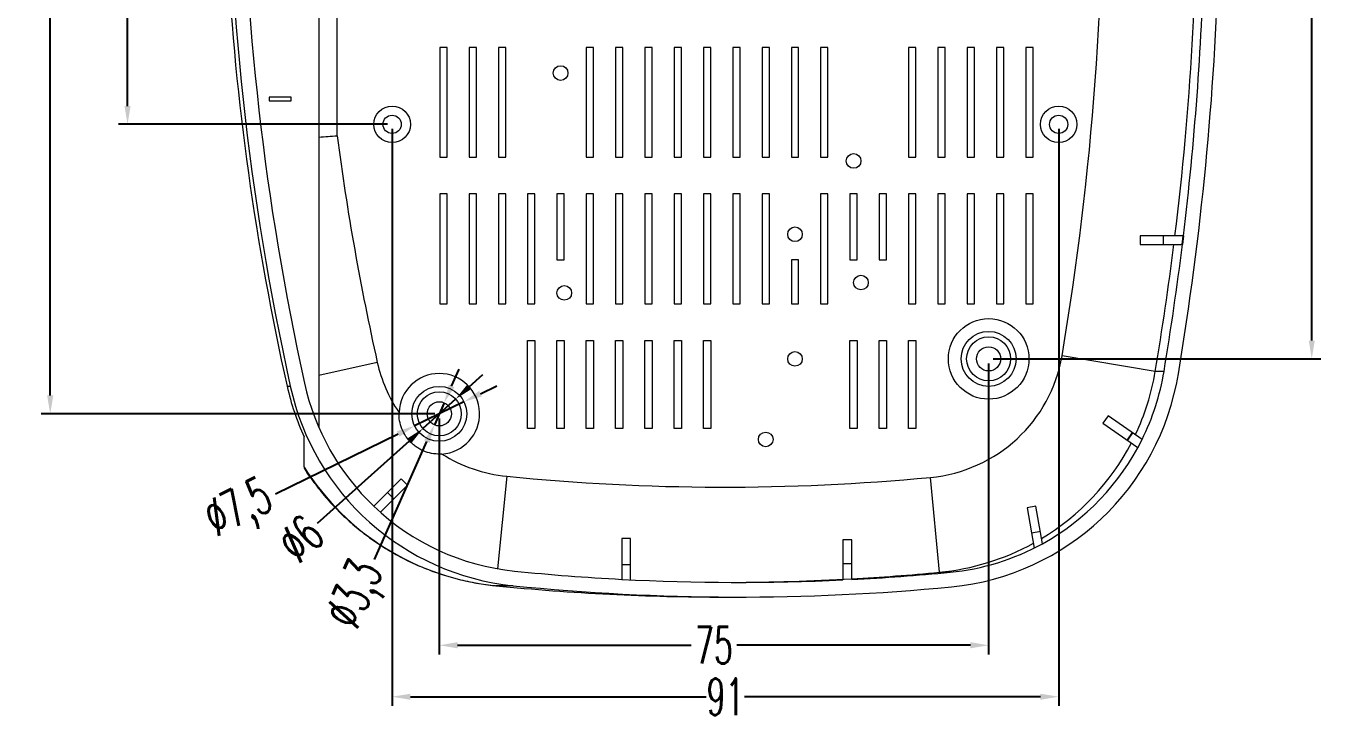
# Model space of a CAD drawing. Header units: inches. Extents: x 2104 to 4248, y 410 to 955.
# Drawn here: x 3646 to 3824.8, y 634.7 to 729.5 of the extents above; entities that cross this region are included whole.
import ezdxf

# ---------------------------------------------------------------- set-up
doc = ezdxf.new("R2010")
doc.units = ezdxf.units.IN
doc.styles.add('SLDTEXTSTYLE2', font='TXT', dxfattribs={"width": 0.6, "bigfont": 'bigfont'})
doc.dimstyles.new('5', dxfattribs={"dimtxt": 5, "dimasz": 2.5, "dimexe": 1.25, "dimexo": 0.625, "dimtad": 0, "dimzin": 12, "dimtxsty": 'SLDTEXTSTYLE2', "dimcen": 2.5, "dimclrd": 3, "dimclre": 3, "dimclrt": 256, "dimadec": 0, "dimazin": 0, "dimtfac": 1, "dimtmove": 0, "dimatfit": 3, "dimfxl": 1, "dimarcsym": 0})

# ---------------------------------------------------------------- blocks, each defined once
blk = doc.blocks.new('*D62')
at = {"color": 3, "lineweight": -2}
for p, q in [((3695.38, 802.13), (3658.64, 802.13)), ((3659.89, 799.63), (3659.89, 762.25)), ((3659.89, 718.63), (3659.89, 756)), ((3695.38, 716.13), (3658.64, 716.13))]:
    blk.add_line(p, q, dxfattribs=at)
at = {"color": 3}
for points in [[(3659.47, 799.63), (3660.3, 799.63), (3659.89, 802.13)], [(3659.47, 718.63), (3660.3, 718.63), (3659.89, 716.13)]]:
    blk.add_solid(points, dxfattribs=at)
at = {"layer": 'Defpoints', "color": 0}
for p in [(3696.01, 802.13), (3659.89, 716.13), (3696.01, 716.13)]:
    blk.add_point(p, dxfattribs=at)
at = {"insert": (3659.89, 759.13), "char_height": 5, "attachment_point": 5, "rotation": 90, "style": 'SLDTEXTSTYLE2'}
blk.add_mtext('86', dxfattribs=at)
blk = doc.blocks.new('*D63')
at = {"color": 3, "lineweight": -2}
for p, q in [((3701.82, 841.63), (3648.08, 841.63)), ((3649.33, 839.13), (3649.33, 763.25)), ((3649.33, 679.13), (3649.33, 755)), ((3701.82, 676.63), (3648.08, 676.63))]:
    blk.add_line(p, q, dxfattribs=at)
at = {"color": 3}
for points in [[(3648.91, 839.13), (3649.75, 839.13), (3649.33, 841.63)], [(3648.91, 679.13), (3649.75, 679.13), (3649.33, 676.63)]]:
    blk.add_solid(points, dxfattribs=at)
at = {"layer": 'Defpoints', "color": 0}
for p in [(3649.33, 841.63), (3702.45, 841.63), (3702.45, 676.63)]:
    blk.add_point(p, dxfattribs=at)
at = {"insert": (3649.33, 759.13), "char_height": 5, "attachment_point": 5, "rotation": 90, "style": 'SLDTEXTSTYLE2'}
blk.add_mtext('165', dxfattribs=at)
blk = doc.blocks.new('*D64')
at = {"color": 3, "lineweight": -2}
for p, q in [((3777.45, 683.5), (3777.45, 643.8)), ((3702.45, 676), (3702.45, 643.8)), ((3704.95, 645.05), (3736.82, 645.05)), ((3774.95, 645.05), (3743.07, 645.05))]:
    blk.add_line(p, q, dxfattribs=at)
at = {"color": 3}
for points in [[(3704.95, 645.47), (3704.95, 644.63), (3702.45, 645.05)], [(3774.95, 645.47), (3774.95, 644.63), (3777.45, 645.05)]]:
    blk.add_solid(points, dxfattribs=at)
at = {"layer": 'Defpoints', "color": 0}
for p in [(3777.45, 684.13), (3702.45, 676.63), (3777.45, 645.05)]:
    blk.add_point(p, dxfattribs=at)
at = {"insert": (3739.95, 645.05), "char_height": 5, "attachment_point": 5, "style": 'SLDTEXTSTYLE2'}
blk.add_mtext('75', dxfattribs=at)
blk = doc.blocks.new('*D65')
at = {"color": 3, "lineweight": -2}
for p, q in [((3778.07, 834.13), (3822.81, 834.13)), ((3821.56, 831.63), (3821.56, 763)), ((3821.56, 686.63), (3821.56, 755.25)), ((3778.07, 684.13), (3822.81, 684.13))]:
    blk.add_line(p, q, dxfattribs=at)
at = {"color": 3}
for points in [[(3821.15, 831.63), (3821.98, 831.63), (3821.56, 834.13)], [(3821.15, 686.63), (3821.98, 686.63), (3821.56, 684.13)]]:
    blk.add_solid(points, dxfattribs=at)
at = {"layer": 'Defpoints', "color": 0}
for p in [(3777.45, 834.13), (3821.56, 834.13), (3777.45, 684.13)]:
    blk.add_point(p, dxfattribs=at)
at = {"insert": (3821.56, 759.13), "char_height": 5, "attachment_point": 5, "rotation": 90, "style": 'SLDTEXTSTYLE2'}
blk.add_mtext('150', dxfattribs=at)
blk = doc.blocks.new('*D66')
at = {"color": 3, "lineweight": -2}
for p, q in [((3708.06, 679.37), (3710.31, 680.47)), ((3705.82, 678.28), (3699.08, 674.98)), ((3680.09, 665.7), (3696.83, 673.88))]:
    blk.add_line(p, q, dxfattribs=at)
at = {"color": 3}
for points in [[(3707.88, 679.75), (3708.25, 679), (3705.82, 678.28)], [(3696.65, 674.26), (3697.01, 673.51), (3699.08, 674.98)]]:
    blk.add_solid(points, dxfattribs=at)
at = {"layer": 'Defpoints', "color": 0}
for p in [(3705.82, 678.28), (3699.08, 674.98)]:
    blk.add_point(p, dxfattribs=at)
at = {"insert": (3675.26, 663.34), "char_height": 5, "attachment_point": 5, "rotation": 26.0434, "style": 'SLDTEXTSTYLE2'}
blk.add_mtext('∅7,5', dxfattribs=at)
blk = doc.blocks.new('*D67')
at = {"color": 3, "lineweight": -2}
for p, q in [((3706.54, 680.31), (3708.39, 681.98)), ((3704.68, 678.64), (3700.22, 674.62)), ((3685.84, 661.69), (3698.36, 672.95))]:
    blk.add_line(p, q, dxfattribs=at)
at = {"color": 3}
for points in [[(3706.26, 680.62), (3706.81, 680), (3704.68, 678.64)], [(3698.08, 673.26), (3698.64, 672.64), (3700.22, 674.62)]]:
    blk.add_solid(points, dxfattribs=at)
at = {"layer": 'Defpoints', "color": 0}
for p in [(3704.68, 678.64), (3700.22, 674.62)]:
    blk.add_point(p, dxfattribs=at)
at = {"insert": (3683.51, 659.6), "char_height": 5, "attachment_point": 5, "rotation": 41.9731, "style": 'SLDTEXTSTYLE2'}
blk.add_mtext('∅6', dxfattribs=at)
blk = doc.blocks.new('*D68')
at = {"color": 3, "lineweight": -2}
for p, q in [((3704.13, 680.42), (3705.15, 682.71)), ((3703.12, 678.14), (3701.78, 675.12)), ((3693.6, 656.73), (3700.76, 672.84))]:
    blk.add_line(p, q, dxfattribs=at)
at = {"color": 3}
for points in [[(3703.75, 680.59), (3704.51, 680.25), (3703.12, 678.14)], [(3700.38, 673.01), (3701.14, 672.67), (3701.78, 675.12)]]:
    blk.add_solid(points, dxfattribs=at)
at = {"layer": 'Defpoints', "color": 0}
for p in [(3703.12, 678.14), (3701.78, 675.12)]:
    blk.add_point(p, dxfattribs=at)
at = {"insert": (3691.41, 651.82), "char_height": 5, "attachment_point": 5, "rotation": 66.027, "style": 'SLDTEXTSTYLE2'}
blk.add_mtext('∅3,3', dxfattribs=at)
blk = doc.blocks.new('*D71')
at = {"color": 3, "lineweight": -2}
for p, q in [((3696.01, 715.5), (3696.01, 636.78)), ((3787.01, 715.5), (3787.01, 636.78)), ((3698.51, 638.03), (3738.88, 638.03)), ((3784.51, 638.03), (3744.13, 638.03))]:
    blk.add_line(p, q, dxfattribs=at)
at = {"color": 3}
for points in [[(3698.51, 638.44), (3698.51, 637.61), (3696.01, 638.03)], [(3784.51, 638.44), (3784.51, 637.61), (3787.01, 638.03)]]:
    blk.add_solid(points, dxfattribs=at)
at = {"layer": 'Defpoints', "color": 0}
for p in [(3696.01, 716.13), (3787.01, 716.13), (3787.01, 638.03)]:
    blk.add_point(p, dxfattribs=at)
at = {"insert": (3741.51, 638.03), "char_height": 5, "attachment_point": 5, "style": 'SLDTEXTSTYLE2'}
blk.add_mtext('91', dxfattribs=at)

msp = doc.modelspace()

# ---------------------------------------------------------------- linework, layer by layer
at = {"color": 7, "linetype": 'Continuous', "lineweight": 15}
for p, q in [((3686.01, 843.547), (3686.01, 674.758)), ((3688.51, 714.561), (3688.51, 803.697)), ((3703.51, 726.629), (3702.51, 726.629)), ((3702.51, 726.629), (3702.51, 711.629)), ((3703.51, 711.629), (3703.51, 726.629)), ((3707.51, 726.629), (3706.51, 726.629)), ((3706.51, 726.629), (3706.51, 711.629)), ((3707.51, 711.629), (3707.51, 726.629)), ((3711.51, 726.629), (3710.51, 726.629)), ((3710.51, 726.629), (3710.51, 711.629)), ((3711.51, 711.629), (3711.51, 726.629)), ((3723.51, 726.629), (3722.51, 726.629)), ((3722.51, 726.629), (3722.51, 711.629)), ((3723.51, 711.629), (3723.51, 726.629)), ((3727.51, 726.629), (3726.51, 726.629)), ((3726.51, 726.629), (3726.51, 711.629)), ((3727.51, 711.629), (3727.51, 726.629)), ((3731.51, 726.629), (3730.51, 726.629)), ((3730.51, 726.629), (3730.51, 711.629)), ((3731.51, 711.629), (3731.51, 726.629)), ((3735.51, 726.629), (3734.51, 726.629)), ((3734.51, 726.629), (3734.51, 711.629)), ((3735.51, 711.629), (3735.51, 726.629)), ((3739.51, 726.629), (3738.51, 726.629)), ((3738.51, 726.629), (3738.51, 711.629)), ((3739.51, 711.629), (3739.51, 726.629)), ((3743.51, 726.629), (3742.51, 726.629)), ((3742.51, 726.629), (3742.51, 711.629)), ((3743.51, 711.629), (3743.51, 726.629)), ((3747.51, 726.629), (3746.51, 726.629)), ((3746.51, 726.629), (3746.51, 711.629)), ((3747.51, 711.629), (3747.51, 726.629)), ((3751.51, 726.629), (3750.51, 726.629)), ((3750.51, 726.629), (3750.51, 711.629)), ((3751.51, 711.629), (3751.51, 726.629)), ((3755.51, 726.629), (3754.51, 726.629)), ((3754.51, 726.629), (3754.51, 711.629)), ((3755.51, 711.629), (3755.51, 726.629)), ((3767.51, 726.629), (3766.51, 726.629)), ((3766.51, 726.629), (3766.51, 711.629)), ((3767.51, 711.629), (3767.51, 726.629)), ((3771.51, 726.629), (3770.51, 726.629)), ((3770.51, 726.629), (3770.51, 711.629)), ((3771.51, 711.629), (3771.51, 726.629)), ((3775.51, 726.629), (3774.51, 726.629)), ((3774.51, 726.629), (3774.51, 711.629)), ((3775.51, 711.629), (3775.51, 726.629)), ((3779.51, 726.629), (3778.51, 726.629)), ((3778.51, 726.629), (3778.51, 711.629)), ((3779.51, 711.629), (3779.51, 726.629)), ((3783.51, 726.629), (3782.51, 726.629)), ((3782.51, 726.629), (3782.51, 711.629)), ((3783.51, 711.629), (3783.51, 726.629)), ((3682.219, 719.816), (3679.219, 719.816)), ((3679.219, 719.816), (3679.219, 719.316)), ((3679.219, 719.316), (3682.219, 719.316)), ((3682.219, 719.316), (3682.219, 719.816)), ((3702.51, 711.629), (3703.51, 711.629)), ((3706.51, 711.629), (3707.51, 711.629)), ((3710.51, 711.629), (3711.51, 711.629)), ((3722.51, 711.629), (3723.51, 711.629)), ((3726.51, 711.629), (3727.51, 711.629)), ((3730.51, 711.629), (3731.51, 711.629)), ((3734.51, 711.629), (3735.51, 711.629)), ((3738.51, 711.629), (3739.51, 711.629)), ((3742.51, 711.629), (3743.51, 711.629)), ((3746.51, 711.629), (3747.51, 711.629)), ((3750.51, 711.629), (3751.51, 711.629)), ((3754.51, 711.629), (3755.51, 711.629)), ((3766.51, 711.629), (3767.51, 711.629)), ((3770.51, 711.629), (3771.51, 711.629)), ((3774.51, 711.629), (3775.51, 711.629)), ((3778.51, 711.629), (3779.51, 711.629)), ((3782.51, 711.629), (3783.51, 711.629)), ((3703.51, 706.629), (3702.51, 706.629)), ((3702.51, 706.629), (3702.51, 691.629)), ((3703.51, 691.629), (3703.51, 706.629)), ((3707.51, 706.629), (3706.51, 706.629)), ((3706.51, 706.629), (3706.51, 691.629)), ((3707.51, 691.629), (3707.51, 706.629)), ((3711.51, 706.629), (3710.51, 706.629)), ((3710.51, 706.629), (3710.51, 691.629)), ((3711.51, 691.629), (3711.51, 706.629)), ((3715.51, 706.629), (3714.51, 706.629)), ((3714.51, 706.629), (3714.51, 691.629)), ((3715.51, 691.629), (3715.51, 706.629)), ((3719.51, 706.629), (3718.51, 706.629)), ((3718.51, 706.629), (3718.51, 697.629)), ((3719.51, 697.629), (3719.51, 706.629)), ((3723.51, 706.629), (3722.51, 706.629)), ((3722.51, 706.629), (3722.51, 691.629)), ((3723.51, 691.629), (3723.51, 706.629)), ((3727.51, 706.629), (3726.51, 706.629)), ((3726.51, 706.629), (3726.51, 691.629)), ((3727.51, 691.629), (3727.51, 706.629)), ((3731.51, 706.629), (3730.51, 706.629)), ((3730.51, 706.629), (3730.51, 691.629)), ((3731.51, 691.629), (3731.51, 706.629)), ((3735.51, 706.629), (3734.51, 706.629)), ((3734.51, 706.629), (3734.51, 691.629)), ((3735.51, 691.629), (3735.51, 706.629)), ((3739.51, 706.629), (3738.51, 706.629)), ((3738.51, 706.629), (3738.51, 691.629)), ((3739.51, 691.629), (3739.51, 706.629)), ((3743.51, 706.629), (3742.51, 706.629)), ((3742.51, 706.629), (3742.51, 691.629)), ((3743.51, 691.629), (3743.51, 706.629)), ((3747.51, 706.629), (3746.51, 706.629)), ((3746.51, 706.629), (3746.51, 691.629)), ((3747.51, 691.629), (3747.51, 706.629)), ((3755.51, 706.629), (3754.51, 706.629)), ((3754.51, 706.629), (3754.51, 691.629)), ((3755.51, 691.629), (3755.51, 706.629)), ((3759.51, 706.629), (3758.51, 706.629)), ((3758.51, 706.629), (3758.51, 697.629)), ((3759.51, 697.629), (3759.51, 706.629)), ((3763.51, 706.629), (3762.51, 706.629)), ((3762.51, 706.629), (3762.51, 697.629)), ((3763.51, 697.629), (3763.51, 706.629)), ((3767.51, 706.629), (3766.51, 706.629)), ((3766.51, 706.629), (3766.51, 691.629)), ((3767.51, 691.629), (3767.51, 706.629)), ((3771.51, 706.629), (3770.51, 706.629)), ((3770.51, 706.629), (3770.51, 691.629)), ((3771.51, 691.629), (3771.51, 706.629)), ((3775.51, 706.629), (3774.51, 706.629)), ((3774.51, 706.629), (3774.51, 691.629)), ((3775.51, 691.629), (3775.51, 706.629)), ((3779.51, 706.629), (3778.51, 706.629)), ((3778.51, 706.629), (3778.51, 691.629)), ((3779.51, 691.629), (3779.51, 706.629)), ((3783.51, 706.629), (3782.51, 706.629)), ((3782.51, 706.629), (3782.51, 691.629)), ((3783.51, 691.629), (3783.51, 706.629)), ((3798.138, 700.918), (3798.138, 699.718)), ((3804.044, 700.918), (3798.138, 700.918)), ((3801.264, 700.918), (3801.264, 699.718)), ((3798.138, 699.718), (3803.897, 699.718)), ((3718.51, 697.629), (3719.51, 697.629)), ((3751.51, 697.629), (3750.51, 697.629)), ((3750.51, 697.629), (3750.51, 691.629)), ((3751.51, 691.629), (3751.51, 697.629)), ((3758.51, 697.629), (3759.51, 697.629)), ((3762.51, 697.629), (3763.51, 697.629)), ((3702.51, 691.629), (3703.51, 691.629)), ((3706.51, 691.629), (3707.51, 691.629)), ((3710.51, 691.629), (3711.51, 691.629)), ((3714.51, 691.629), (3715.51, 691.629)), ((3722.51, 691.629), (3723.51, 691.629)), ((3726.51, 691.629), (3727.51, 691.629)), ((3730.51, 691.629), (3731.51, 691.629)), ((3734.51, 691.629), (3735.51, 691.629)), ((3738.51, 691.629), (3739.51, 691.629)), ((3742.51, 691.629), (3743.51, 691.629)), ((3746.51, 691.629), (3747.51, 691.629)), ((3750.51, 691.629), (3751.51, 691.629)), ((3754.51, 691.629), (3755.51, 691.629)), ((3766.51, 691.629), (3767.51, 691.629)), ((3770.51, 691.629), (3771.51, 691.629)), ((3774.51, 691.629), (3775.51, 691.629)), ((3778.51, 691.629), (3779.51, 691.629)), ((3782.51, 691.629), (3783.51, 691.629)), ((3714.51, 686.629), (3715.51, 686.629)), ((3714.51, 674.629), (3714.51, 686.629)), ((3715.51, 686.629), (3715.51, 674.629)), ((3718.51, 686.629), (3719.51, 686.629)), ((3718.51, 674.629), (3718.51, 686.629)), ((3719.51, 686.629), (3719.51, 674.629)), ((3722.51, 686.629), (3723.51, 686.629)), ((3722.51, 674.629), (3722.51, 686.629)), ((3723.51, 686.629), (3723.51, 674.629)), ((3726.51, 686.629), (3727.51, 686.629)), ((3726.51, 674.629), (3726.51, 686.629)), ((3727.51, 686.629), (3727.51, 674.629)), ((3730.51, 686.629), (3731.51, 686.629)), ((3730.51, 674.629), (3730.51, 686.629)), ((3731.51, 686.629), (3731.51, 674.629)), ((3734.51, 686.629), (3735.51, 686.629)), ((3734.51, 674.629), (3734.51, 686.629)), ((3735.51, 686.629), (3735.51, 674.629)), ((3738.51, 686.629), (3739.51, 686.629)), ((3738.51, 674.629), (3738.51, 686.629)), ((3739.51, 686.629), (3739.51, 674.629)), ((3758.51, 686.629), (3759.51, 686.629)), ((3758.51, 674.629), (3758.51, 686.629)), ((3759.51, 686.629), (3759.51, 674.629)), ((3762.51, 686.629), (3763.51, 686.629)), ((3762.51, 674.629), (3762.51, 686.629)), ((3763.51, 686.629), (3763.51, 674.629)), ((3766.51, 686.629), (3767.51, 686.629)), ((3766.51, 674.629), (3766.51, 686.629)), ((3767.51, 686.629), (3767.51, 674.629)), ((3693.982, 683.654), (3686.01, 681.865)), ((3800.19, 682.406), (3787.469, 684.556)), ((3801.388, 682.406), (3800.19, 682.406)), ((3681.674, 680.394), (3682.103, 680.394)), ((3793.748, 676.36), (3793.059, 675.377)), ((3798.386, 673.112), (3793.748, 676.36)), ((3715.51, 674.629), (3714.51, 674.629)), ((3719.51, 674.629), (3718.51, 674.629)), ((3723.51, 674.629), (3722.51, 674.629)), ((3727.51, 674.629), (3726.51, 674.629)), ((3731.51, 674.629), (3730.51, 674.629)), ((3735.51, 674.629), (3734.51, 674.629)), ((3739.51, 674.629), (3738.51, 674.629)), ((3759.51, 674.629), (3758.51, 674.629)), ((3763.51, 674.629), (3762.51, 674.629)), ((3767.51, 674.629), (3766.51, 674.629)), ((3793.059, 675.377), (3797.828, 672.038)), ((3684.01, 669.346), (3684.01, 673.48)), ((3697.252, 667.749), (3693.516, 664.012)), ((3698.101, 666.9), (3697.252, 667.749)), ((3770.718, 655.012), (3769.497, 667.954)), ((3694.401, 663.2), (3698.101, 666.9)), ((3696.233, 665.032), (3695.384, 665.88)), ((3783.898, 664.02), (3782.716, 663.812)), ((3782.716, 663.812), (3783.684, 658.32)), ((3784.8, 658.907), (3783.898, 664.02)), ((3784.507, 660.564), (3783.326, 660.356)), ((3727.358, 659.602), (3727.358, 654.045)), ((3728.558, 659.602), (3727.358, 659.602)), ((3728.558, 653.984), (3728.558, 659.602)), ((3757.558, 659.452), (3757.558, 653.966)), ((3758.758, 659.452), (3757.558, 659.452)), ((3758.758, 654.025), (3758.758, 659.452)), ((3728.558, 656.042), (3727.358, 656.042)), ((3758.758, 656.162), (3757.558, 656.162)), ((3770.718, 655.012), (3772.194, 655.012)), ((3712.536, 653.176), (3710.162, 653.176)), ((3741.335, 651.629), (3743.249, 651.629))]:
    msp.add_line(p, q, dxfattribs=at)
for p, q in [((3803.897, 699.718), (3804.044, 700.918)), ((3797.096, 674.015), (3796.408, 673.032))]:
    msp.add_line(p, q)
at = {"color": 8, "linetype": 'Continuous', "lineweight": 15}
msp.add_line((3711.647, 668.102), (3710.392, 655.489), dxfattribs=at)
at = {"color": 7, "linetype": 'Continuous', "lineweight": 15}
for centre, radius in [((3719.01, 723.129), 1), ((3696.01, 716.129), 2.5), ((3696.01, 716.129), 1.25), ((3787.01, 716.129), 2.5), ((3787.01, 716.129), 1.25), ((3759.01, 711.129), 1), ((3751.01, 701.129), 1), ((3760.01, 694.543), 1), ((3719.51, 693.129), 1), ((3777.447, 684.129), 5.5), ((3777.447, 684.129), 3.75), ((3777.447, 684.129), 3), ((3751.01, 684.129), 1), ((3777.447, 684.129), 1.65), ((3702.447, 676.629), 3.75), ((3702.447, 676.629), 3), ((3702.447, 676.629), 1.65), ((3747.01, 673.129), 1)]:
    msp.add_circle(centre, radius, dxfattribs=at)
for centre, radius, start, end in [((4038.443, 759.123), 364.933, 179.99909, 192.4587), ((4038.405, 759.122), 362.911, 180.52978, 192.45878), ((3389.62, 750.911), 419.413, 350.55373, 358.3904), ((3389.608, 750.914), 417.44, 353.12137, 358.38427), ((3389.753, 750.897), 417.295, 350.55332, 352.9553), ((3702.447, 676.629), 5.5, 273.8451, 178.08276), ((3768.961, 687.693), 34.84, 275.63497, 350.72183), ((3768.656, 687.85), 33.182, 333.63182, 350.55849), ((3716.119, 687.806), 34.814, 192.29264, 264.09253), ((3716.329, 687.945), 33.064, 192.4298, 226.37279), ((3768.921, 687.69), 32.873, 298.88309, 333.67524), ((3716.029, 687.62), 32.62, 226.35969, 264.20351), ((3769.087, 687.414), 32.55, 275.47884, 298.86362), ((3743.251, 957.202), 303.573, 264.23059, 266.99907), ((3743.247, 957.198), 303.57, 272.92885, 275.47187), ((3743.249, 957.142), 305.513, 264.23044, 275.47199), ((3743.249, 957.163), 303.534, 266.99907, 272.70206)]:
    msp.add_arc(centre, radius, start, end, dxfattribs=at)
for centre, major_axis, ratio, start_param, end_param in [((3388.642, 750.916), (404.396, 0), 0.9922143, 6.1170385, 6.4931754), ((3388.642, 750.916), (417.295, 0), 0.9926975, 6.1621948, 6.2886578), ((4037.999, 759.129), (365.054, 0), 0.9922143, 3.1972284, 3.3607146), ((4035.551, 759.129), (349.936, 0), 0.9922143, 3.270307, 3.3607146), ((3388.642, 750.916), (417.295, 0), 0.9926975, 6.1170385, 6.1592761), ((3713.657, 688.002), (20.157, 0), 0.9922143, 3.3607146, 3.7353205), ((3767.59, 687.864), (20.157, 0), 0.9922143, 4.8071515, 6.1170385), ((3767.59, 687.864), (33.056, 0), 0.9983143, 5.8413317, 6.1170385), ((3716.105, 688.002), (35.275, 0), 0.9922143, 3.3607146, 3.5694236), ((3767.59, 687.864), (33.056, 0), 0.9983143, 5.255566, 5.8045655), ((3713.657, 688.002), (20.157, 0), 0.9922143, 4.144496, 4.6124733), ((3713.657, 688.002), (35.04, 0), 0.9988542, 3.703755, 4.6124733), ((3741.335, 961.942), (297.631, 0), 0.9922143, 4.6124733, 4.8071515), ((3767.59, 687.864), (33.056, 0), 0.9983143, 4.8071515, 5.2169219), ((3741.335, 961.942), (310.529, 0), 0.9928637, 4.768526, 4.8071515), ((3741.335, 961.942), (312.514, 0), 0.9929588, 4.6124733, 4.712389), ((3741.335, 961.942), (310.529, 0), 0.9928637, 4.7154934, 4.768526)]:
    msp.add_ellipse(centre, major_axis=major_axis, ratio=ratio, start_param=start_param, end_param=end_param, dxfattribs=at)
for points, knots in [([(3686.01, 714.399), (3686.422, 714.426), (3686.837, 714.452), (3687.67, 714.506), (3688.091, 714.534), (3688.51, 714.561)], [0, 0, 0, 0, 0.5, 0.5, 1, 1, 1, 1]), ([(3702.816, 671.141), (3702.43, 671.115), (3702.048, 671.13), (3701.293, 671.238), (3700.915, 671.332), (3700.197, 671.596), (3699.854, 671.763), (3699.366, 672.069), (3699.207, 672.18), (3698.905, 672.417), (3698.617, 672.667), (3698.357, 672.946), (3698.111, 673.24), (3697.994, 673.395), (3697.671, 673.873), (3697.493, 674.21), (3697.206, 674.918), (3697.098, 675.293), (3696.965, 676.045), (3696.937, 676.426), (3696.95, 676.813)], [0, 0, 0, 0, 0.125, 0.125, 0.25, 0.25, 0.375, 0.375, 0.4375, 0.4375, 0.5, 0.5625, 0.5625, 0.625, 0.625, 0.75, 0.75, 0.875, 0.875, 1, 1, 1, 1]), ([(3683.993, 669.222), (3684.008, 669.198), (3684.463, 668.424), (3685.512, 666.997), (3687.142, 664.964), (3688.939, 663.069), (3690.867, 661.309), (3692.923, 659.697), (3695.093, 658.241), (3697.367, 656.949), (3699.731, 655.829), (3702.173, 654.888), (3704.679, 654.129), (3707.191, 653.568), (3709.028, 653.293), (3710.006, 653.191), (3710.162, 653.175)], [0, 0, 0, 0, 0.0027367, 0.084759, 0.1668173, 0.2489141, 0.3310512, 0.4132295, 0.4954488, 0.5777084, 0.6600063, 0.7423397, 0.8247053, 0.9070988, 0.9852043, 1, 1, 1, 1])]:
    msp.add_open_spline(points, degree=3, knots=knots, dxfattribs=at)

# ---------------------------------------------------------------- dimensions: what is measured, and where the dimension line sits
for base, p1, p2, picture, middle in [((3649.33, 841.629), (3702.447, 676.629), (3702.447, 841.629), '*D63', (3649.33, 759.129)), ((3821.563, 834.129), (3777.447, 684.129), (3777.447, 834.129), '*D65', (3821.563, 759.129))]:
    dim = msp.add_linear_dim(base=base, p1=p1, p2=p2, angle=90, dimstyle='5')
    dim.commit()
    dim.dimension.update_dxf_attribs({"geometry": picture, "text_midpoint": middle})
dim = msp.add_linear_dim(base=(3659.887, 716.129), p1=(3696.01, 802.129), p2=(3696.01, 716.129), angle=90, dimstyle='5')
dim.commit()
dim.dimension.update_dxf_attribs({"geometry": '*D62', "text_midpoint": (3659.887, 759.129), "dimtype": 160})
for base, p1, p2, picture, middle in [((3787.01, 638.025), (3696.01, 716.129), (3787.01, 716.129), '*D71', (3741.51, 638.025)), ((3777.447, 645.05), (3702.447, 676.629), (3777.447, 684.129), '*D64', (3739.947, 645.05))]:
    dim = msp.add_linear_dim(base=base, p1=p1, p2=p2, dimstyle='5')
    dim.commit()
    dim.dimension.update_dxf_attribs({"geometry": picture, "text_midpoint": middle})
for p1, p2, picture, middle in [((3704.677, 678.635), (3700.216, 674.622), '*D67', (3683.515, 659.599)), ((3703.117, 678.136), (3701.776, 675.121), '*D68', (3691.414, 651.817)), ((3705.816, 678.275), (3699.078, 674.982), '*D66', (3675.258, 663.342))]:
    dim = msp.add_diameter_dim_2p(p1=p1, p2=p2, dimstyle='5')
    dim.commit()
    dim.dimension.update_dxf_attribs({"geometry": picture, "text_midpoint": middle, "dimtype": 163})

doc.saveas('drawing.dxf')
